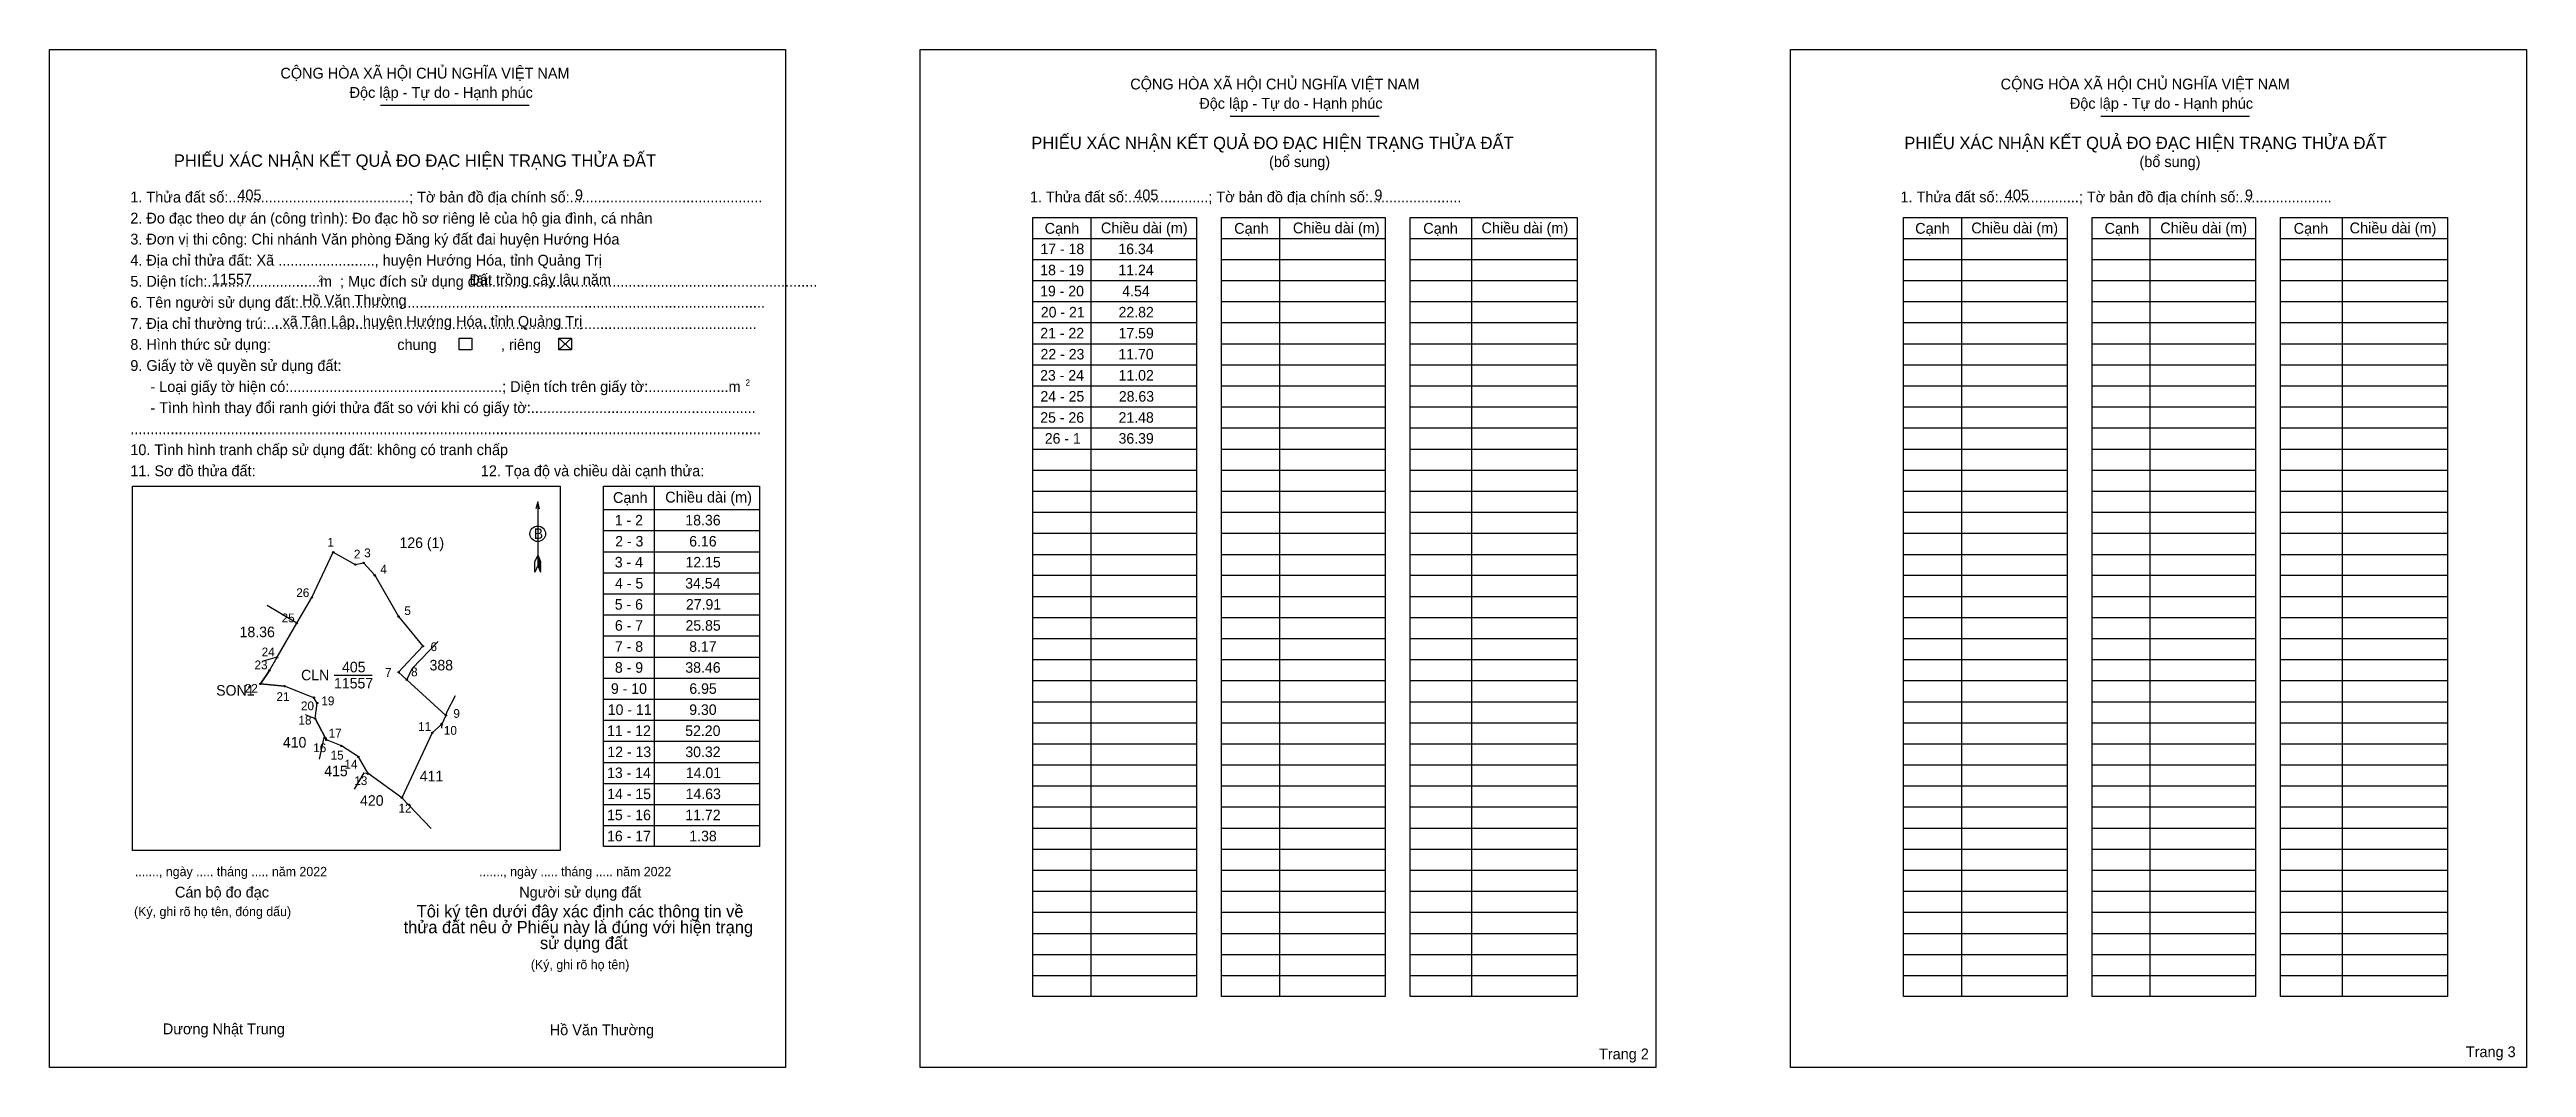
# Model space of a CAD drawing. Extents: x 545030 to 546827, y 1837136 to 1837875.
import ezdxf

# ---------------------------------------------------------------- set-up
doc = ezdxf.new("R2010")
doc.units = 0
for name, color, linetype in [('Level 1', 7, 'Continuous'), ('Level 10', 7, 'Continuous'), ('Level 11', 7, 'Continuous'), ('Level 13', 7, 'Continuous'), ('Level 2', 7, 'Continuous'), ('Level 25', 7, 'Continuous'), ('Level 48', 7, 'Continuous'), ('Level 50', 7, 'Continuous'), ('Level 52', 7, 'Continuous'), ('Level 55', 7, 'Continuous'), ('Level 6', 7, 'Continuous'), ('Level 9', 7, 'Continuous')]:
    doc.layers.add(name, color=color, linetype=linetype)

msp = doc.modelspace()

# ---------------------------------------------------------------- linework, layer by layer
at = {"layer": 'Level 1'}
for p, q in [((545029.6, 1837874.7), (545029.6, 1837874.7)), ((545661.2, 1837874.7), (545661.2, 1837874.7)), ((545269.7, 1837834.2), (545377.7, 1837834.2)), ((545886.3, 1837826.4), (545994.2, 1837826.4)), ((546517.8, 1837826.4), (546625.8, 1837826.4)), ((545743.1, 1837737.6), (545861.8, 1837737.6)), ((545785.1, 1837752.9), (545785.1, 1837187.6)), ((545879.9, 1837737.6), (545998.6, 1837737.6)), ((545921.9, 1837752.9), (545921.9, 1837187.6)), ((546016.7, 1837737.6), (546137.9, 1837737.6)), ((546061.3, 1837752.9), (546061.3, 1837187.6)), ((546374.7, 1837737.6), (546493.4, 1837737.6)), ((546416.7, 1837752.9), (546416.7, 1837187.6)), ((546511.5, 1837737.6), (546630.2, 1837737.6)), ((546553.5, 1837752.9), (546553.5, 1837187.6)), ((546648.3, 1837737.6), (546769.5, 1837737.6)), ((546692.9, 1837752.9), (546692.9, 1837187.6)), ((545743.1, 1837722.4), (545861.8, 1837722.4)), ((545879.9, 1837722.4), (545998.6, 1837722.4)), ((546016.7, 1837722.4), (546137.9, 1837722.4)), ((546374.7, 1837722.4), (546493.4, 1837722.4)), ((546511.5, 1837722.4), (546630.2, 1837722.4)), ((546648.3, 1837722.4), (546769.5, 1837722.4)), ((545743.1, 1837707.1), (545861.8, 1837707.1)), ((545879.9, 1837707.1), (545998.6, 1837707.1)), ((546016.7, 1837707.1), (546137.9, 1837707.1)), ((546374.7, 1837707.1), (546493.4, 1837707.1)), ((546511.5, 1837707.1), (546630.2, 1837707.1)), ((546648.3, 1837707.1), (546769.5, 1837707.1)), ((545743.1, 1837691.8), (545861.8, 1837691.8)), ((545879.9, 1837691.8), (545998.6, 1837691.8)), ((546016.7, 1837691.8), (546137.9, 1837691.8)), ((546374.7, 1837691.8), (546493.4, 1837691.8)), ((546511.5, 1837691.8), (546630.2, 1837691.8)), ((546648.3, 1837691.8), (546769.5, 1837691.8)), ((545399.1, 1837665.2), (545408.3, 1837656.7)), ((545399.1, 1837656.7), (545408.3, 1837665.2)), ((545743.1, 1837676.5), (545861.8, 1837676.5)), ((545879.9, 1837676.5), (545998.6, 1837676.5)), ((546016.7, 1837676.5), (546137.9, 1837676.5)), ((546374.7, 1837676.5), (546493.4, 1837676.5)), ((546511.5, 1837676.5), (546630.2, 1837676.5)), ((546648.3, 1837676.5), (546769.5, 1837676.5)), ((545743.1, 1837661.2), (545861.8, 1837661.2)), ((545743.1, 1837646), (545861.8, 1837646)), ((545879.9, 1837661.2), (545998.6, 1837661.2)), ((545879.9, 1837646), (545998.6, 1837646)), ((546016.7, 1837661.2), (546137.9, 1837661.2)), ((546016.7, 1837646), (546137.9, 1837646)), ((546374.7, 1837661.2), (546493.4, 1837661.2)), ((546374.7, 1837646), (546493.4, 1837646)), ((546511.5, 1837661.2), (546630.2, 1837661.2)), ((546511.5, 1837646), (546630.2, 1837646)), ((546648.3, 1837661.2), (546769.5, 1837661.2)), ((546648.3, 1837646), (546769.5, 1837646)), ((545743.1, 1837630.7), (545861.8, 1837630.7)), ((545879.9, 1837630.7), (545998.6, 1837630.7)), ((546016.7, 1837630.7), (546137.9, 1837630.7)), ((546374.7, 1837630.7), (546493.4, 1837630.7)), ((546511.5, 1837630.7), (546630.2, 1837630.7)), ((546648.3, 1837630.7), (546769.5, 1837630.7)), ((545743.1, 1837615.4), (545861.8, 1837615.4)), ((545879.9, 1837615.4), (545998.6, 1837615.4)), ((546016.7, 1837615.4), (546137.9, 1837615.4)), ((546374.7, 1837615.4), (546493.4, 1837615.4)), ((546511.5, 1837615.4), (546630.2, 1837615.4)), ((546648.3, 1837615.4), (546769.5, 1837615.4)), ((545743.1, 1837600.1), (545861.8, 1837600.1)), ((545879.9, 1837600.1), (545998.6, 1837600.1)), ((546016.7, 1837600.1), (546137.9, 1837600.1)), ((546374.7, 1837600.1), (546493.4, 1837600.1)), ((546511.5, 1837600.1), (546630.2, 1837600.1)), ((546648.3, 1837600.1), (546769.5, 1837600.1)), ((545743.1, 1837584.8), (545861.8, 1837584.8)), ((545879.9, 1837584.8), (545998.6, 1837584.8)), ((546016.7, 1837584.8), (546137.9, 1837584.8)), ((546374.7, 1837584.8), (546493.4, 1837584.8)), ((546511.5, 1837584.8), (546630.2, 1837584.8)), ((546648.3, 1837584.8), (546769.5, 1837584.8)), ((545089.7, 1837557.9), (545089.7, 1837557.9)), ((545468.2, 1837557.9), (545468.2, 1837296.4)), ((545743.1, 1837569.6), (545861.8, 1837569.6)), ((545879.9, 1837569.6), (545998.6, 1837569.6)), ((546016.7, 1837569.6), (546137.9, 1837569.6)), ((546374.7, 1837569.6), (546493.4, 1837569.6)), ((546511.5, 1837569.6), (546630.2, 1837569.6)), ((546648.3, 1837569.6), (546769.5, 1837569.6)), ((545383.8, 1837546.4), (545383.8, 1837500.2)), ((545431.5, 1837540.9), (545544.8, 1837540.9)), ((545743.1, 1837554.3), (545861.8, 1837554.3)), ((545743.1, 1837539), (545861.8, 1837539)), ((545879.9, 1837554.3), (545998.6, 1837554.3)), ((545879.9, 1837539), (545998.6, 1837539)), ((546016.7, 1837554.3), (546137.9, 1837554.3)), ((546016.7, 1837539), (546137.9, 1837539)), ((546374.7, 1837554.3), (546493.4, 1837554.3)), ((546374.7, 1837539), (546493.4, 1837539)), ((546511.5, 1837554.3), (546630.2, 1837554.3)), ((546511.5, 1837539), (546630.2, 1837539)), ((546648.3, 1837554.3), (546769.5, 1837554.3)), ((546648.3, 1837539), (546769.5, 1837539)), ((545431.5, 1837525.6), (545544.8, 1837525.6)), ((545743.1, 1837523.7), (545861.8, 1837523.7)), ((545879.9, 1837523.7), (545998.6, 1837523.7)), ((546016.7, 1837523.7), (546137.9, 1837523.7)), ((546374.7, 1837523.7), (546493.4, 1837523.7)), ((546511.5, 1837523.7), (546630.2, 1837523.7)), ((546648.3, 1837523.7), (546769.5, 1837523.7)), ((545381.7, 1837495.5), (545381.8, 1837503.2)), ((545383.8, 1837507.9), (545381.8, 1837503.2)), ((545383.8, 1837507.9), (545385.7, 1837503.2)), ((545383.8, 1837507.2), (545385.7, 1837502.5)), ((545383.8, 1837506.5), (545385.7, 1837501.8)), ((545383.8, 1837505.9), (545385.8, 1837501.1)), ((545383.8, 1837505.2), (545385.8, 1837500.4)), ((545383.8, 1837504.5), (545385.8, 1837499.7)), ((545383.8, 1837503.9), (545385.8, 1837499.1)), ((545383.8, 1837503.2), (545385.8, 1837498.4)), ((545383.8, 1837502.5), (545385.8, 1837497.7)), ((545383.8, 1837501.9), (545385.8, 1837497)), ((545385.8, 1837495.5), (545385.7, 1837503.2)), ((545431.5, 1837510.3), (545544.8, 1837510.3)), ((545743.1, 1837508.4), (545861.8, 1837508.4)), ((545879.9, 1837508.4), (545998.6, 1837508.4)), ((546016.7, 1837508.4), (546137.9, 1837508.4)), ((546374.7, 1837508.4), (546493.4, 1837508.4)), ((546511.5, 1837508.4), (546630.2, 1837508.4)), ((546648.3, 1837508.4), (546769.5, 1837508.4)), ((545383.8, 1837500.2), (545381.7, 1837495.5)), ((545383.8, 1837501.2), (545385.8, 1837496.3)), ((545383.8, 1837500.2), (545385.8, 1837495.5)), ((545431.5, 1837495), (545544.8, 1837495)), ((545743.1, 1837493.2), (545861.8, 1837493.2)), ((545879.9, 1837493.2), (545998.6, 1837493.2)), ((546016.7, 1837493.2), (546137.9, 1837493.2)), ((546374.7, 1837493.2), (546493.4, 1837493.2)), ((546511.5, 1837493.2), (546630.2, 1837493.2)), ((546648.3, 1837493.2), (546769.5, 1837493.2)), ((545431.5, 1837479.8), (545544.8, 1837479.8)), ((545743.1, 1837477.9), (545861.8, 1837477.9)), ((545879.9, 1837477.9), (545998.6, 1837477.9)), ((546016.7, 1837477.9), (546137.9, 1837477.9)), ((546374.7, 1837477.9), (546493.4, 1837477.9)), ((546511.5, 1837477.9), (546630.2, 1837477.9)), ((546648.3, 1837477.9), (546769.5, 1837477.9)), ((545431.5, 1837464.5), (545544.8, 1837464.5)), ((545431.5, 1837449.2), (545544.8, 1837449.2)), ((545743.1, 1837462.6), (545861.8, 1837462.6)), ((545879.9, 1837462.6), (545998.6, 1837462.6)), ((546016.7, 1837462.6), (546137.9, 1837462.6)), ((546374.7, 1837462.6), (546493.4, 1837462.6)), ((546511.5, 1837462.6), (546630.2, 1837462.6)), ((546648.3, 1837462.6), (546769.5, 1837462.6)), ((545431.5, 1837433.9), (545544.8, 1837433.9)), ((545743.1, 1837447.3), (545861.8, 1837447.3)), ((545743.1, 1837432), (545861.8, 1837432)), ((545879.9, 1837447.3), (545998.6, 1837447.3)), ((545879.9, 1837432), (545998.6, 1837432)), ((546016.7, 1837447.3), (546137.9, 1837447.3)), ((546016.7, 1837432), (546137.9, 1837432)), ((546374.7, 1837447.3), (546493.4, 1837447.3)), ((546374.7, 1837432), (546493.4, 1837432)), ((546511.5, 1837447.3), (546630.2, 1837447.3)), ((546511.5, 1837432), (546630.2, 1837432)), ((546648.3, 1837447.3), (546769.5, 1837447.3)), ((546648.3, 1837432), (546769.5, 1837432)), ((545431.5, 1837418.6), (545544.8, 1837418.6)), ((545743.1, 1837416.8), (545861.8, 1837416.8)), ((545879.9, 1837416.8), (545998.6, 1837416.8)), ((546016.7, 1837416.8), (546137.9, 1837416.8)), ((546374.7, 1837416.8), (546493.4, 1837416.8)), ((546511.5, 1837416.8), (546630.2, 1837416.8)), ((546648.3, 1837416.8), (546769.5, 1837416.8)), ((545431.5, 1837403.4), (545544.8, 1837403.4)), ((545743.1, 1837401.5), (545861.8, 1837401.5)), ((545879.9, 1837401.5), (545998.6, 1837401.5)), ((546016.7, 1837401.5), (546137.9, 1837401.5)), ((546374.7, 1837401.5), (546493.4, 1837401.5)), ((546511.5, 1837401.5), (546630.2, 1837401.5)), ((546648.3, 1837401.5), (546769.5, 1837401.5)), ((545431.5, 1837388.1), (545544.8, 1837388.1)), ((545743.1, 1837386.2), (545861.8, 1837386.2)), ((545879.9, 1837386.2), (545998.6, 1837386.2)), ((546016.7, 1837386.2), (546137.9, 1837386.2)), ((546374.7, 1837386.2), (546493.4, 1837386.2)), ((546511.5, 1837386.2), (546630.2, 1837386.2)), ((546648.3, 1837386.2), (546769.5, 1837386.2)), ((545431.5, 1837372.8), (545544.8, 1837372.8)), ((545743.1, 1837370.9), (545861.8, 1837370.9)), ((545879.9, 1837370.9), (545998.6, 1837370.9)), ((546016.7, 1837370.9), (546137.9, 1837370.9)), ((546374.7, 1837370.9), (546493.4, 1837370.9)), ((546511.5, 1837370.9), (546630.2, 1837370.9)), ((546648.3, 1837370.9), (546769.5, 1837370.9)), ((545431.5, 1837357.5), (545544.8, 1837357.5)), ((545431.5, 1837342.2), (545544.8, 1837342.2)), ((545743.1, 1837355.6), (545861.8, 1837355.6)), ((545743.1, 1837340.4), (545861.8, 1837340.4)), ((545879.9, 1837355.6), (545998.6, 1837355.6)), ((545879.9, 1837340.4), (545998.6, 1837340.4)), ((546016.7, 1837355.6), (546137.9, 1837355.6)), ((546016.7, 1837340.4), (546137.9, 1837340.4)), ((546374.7, 1837355.6), (546493.4, 1837355.6)), ((546374.7, 1837340.4), (546493.4, 1837340.4)), ((546511.5, 1837355.6), (546630.2, 1837355.6)), ((546511.5, 1837340.4), (546630.2, 1837340.4)), ((546648.3, 1837355.6), (546769.5, 1837355.6)), ((546648.3, 1837340.4), (546769.5, 1837340.4)), ((545431.5, 1837327), (545544.8, 1837327)), ((545743.1, 1837325.1), (545861.8, 1837325.1)), ((545879.9, 1837325.1), (545998.6, 1837325.1)), ((546016.7, 1837325.1), (546137.9, 1837325.1)), ((546374.7, 1837325.1), (546493.4, 1837325.1)), ((546511.5, 1837325.1), (546630.2, 1837325.1)), ((546648.3, 1837325.1), (546769.5, 1837325.1)), ((545431.5, 1837311.7), (545544.8, 1837311.7)), ((545743.1, 1837309.8), (545861.8, 1837309.8)), ((545879.9, 1837309.8), (545998.6, 1837309.8)), ((546016.7, 1837309.8), (546137.9, 1837309.8)), ((546374.7, 1837309.8), (546493.4, 1837309.8)), ((546511.5, 1837309.8), (546630.2, 1837309.8)), ((546648.3, 1837309.8), (546769.5, 1837309.8)), ((545400.1, 1837293.5), (545400.1, 1837293.5)), ((545743.1, 1837294.5), (545861.8, 1837294.5)), ((545879.9, 1837294.5), (545998.6, 1837294.5)), ((546016.7, 1837294.5), (546137.9, 1837294.5)), ((546374.7, 1837294.5), (546493.4, 1837294.5)), ((546511.5, 1837294.5), (546630.2, 1837294.5)), ((546648.3, 1837294.5), (546769.5, 1837294.5)), ((545743.1, 1837279.2), (545861.8, 1837279.2)), ((545879.9, 1837279.2), (545998.6, 1837279.2)), ((546016.7, 1837279.2), (546137.9, 1837279.2)), ((546374.7, 1837279.2), (546493.4, 1837279.2)), ((546511.5, 1837279.2), (546630.2, 1837279.2)), ((546648.3, 1837279.2), (546769.5, 1837279.2)), ((545743.1, 1837264), (545861.8, 1837264)), ((545879.9, 1837264), (545998.6, 1837264)), ((546016.7, 1837264), (546137.9, 1837264)), ((546374.7, 1837264), (546493.4, 1837264)), ((546511.5, 1837264), (546630.2, 1837264)), ((546648.3, 1837264), (546769.5, 1837264)), ((545743.1, 1837248.7), (545861.8, 1837248.7)), ((545743.1, 1837233.4), (545861.8, 1837233.4)), ((545879.9, 1837248.7), (545998.6, 1837248.7)), ((545879.9, 1837233.4), (545998.6, 1837233.4)), ((546016.7, 1837248.7), (546137.9, 1837248.7)), ((546016.7, 1837233.4), (546137.9, 1837233.4)), ((546374.7, 1837248.7), (546493.4, 1837248.7)), ((546374.7, 1837233.4), (546493.4, 1837233.4)), ((546511.5, 1837248.7), (546630.2, 1837248.7)), ((546511.5, 1837233.4), (546630.2, 1837233.4)), ((546648.3, 1837248.7), (546769.5, 1837248.7)), ((546648.3, 1837233.4), (546769.5, 1837233.4)), ((545743.1, 1837218.1), (545861.8, 1837218.1)), ((545879.9, 1837218.1), (545998.6, 1837218.1)), ((546016.7, 1837218.1), (546137.9, 1837218.1)), ((546374.7, 1837218.1), (546493.4, 1837218.1)), ((546511.5, 1837218.1), (546630.2, 1837218.1)), ((546648.3, 1837218.1), (546769.5, 1837218.1)), ((545743.1, 1837202.8), (545861.8, 1837202.8)), ((545879.9, 1837202.8), (545998.6, 1837202.8)), ((546016.7, 1837202.8), (546137.9, 1837202.8)), ((546374.7, 1837202.8), (546493.4, 1837202.8)), ((546511.5, 1837202.8), (546630.2, 1837202.8)), ((546648.3, 1837202.8), (546769.5, 1837202.8)), ((545563.6, 1837136.1), (545563.6, 1837136.1)), ((546195.1, 1837136.1), (546195.1, 1837136.1))]:
    msp.add_line(p, q, dxfattribs=at)
for points in [[(545743.1, 1837752.9), (545861.8, 1837752.9), (545861.8, 1837187.6), (545743.1, 1837187.6)], [(545879.9, 1837752.9), (545998.6, 1837752.9), (545998.6, 1837187.6), (545879.9, 1837187.6)], [(546016.7, 1837752.9), (546137.9, 1837752.9), (546137.9, 1837187.6), (546016.7, 1837187.6)], [(546374.7, 1837752.9), (546493.4, 1837752.9), (546493.4, 1837187.6), (546374.7, 1837187.6)], [(546511.5, 1837752.9), (546630.2, 1837752.9), (546630.2, 1837187.6), (546511.5, 1837187.6)], [(546648.3, 1837752.9), (546769.5, 1837752.9), (546769.5, 1837187.6), (546648.3, 1837187.6)], [(545089.7, 1837557.9), (545400.1, 1837557.9), (545400.1, 1837293.5), (545089.7, 1837293.5)], [(545431.5, 1837557.9), (545544.8, 1837557.9), (545544.8, 1837296.4), (545431.5, 1837296.4)]]:
    msp.add_lwpolyline(points, close=True, dxfattribs=at)
msp.add_lwpolyline([(545385.1, 1837541.5), (545383.8, 1837546.4), (545382.4, 1837541.5)], dxfattribs=at)
msp.add_circle((545383.8, 1837523.3), 5.64, dxfattribs=at)
at = {"layer": 'Level 10'}
msp.add_lwpolyline([(545200.1, 1837412.7), (545182.6, 1837414.4), (545189.1, 1837424.2), (545194.7, 1837433.7), (545209, 1837458.5), (545219.9, 1837477), (545235.4, 1837509.9), (545251.4, 1837501), (545257.4, 1837502.2), (545265.6, 1837493.2), (545282.8, 1837463.2), (545300.5, 1837441.7), (545282.8, 1837422.9), (545288.8, 1837417.4), (545317.2, 1837391.5), (545314.1, 1837385.3), (545307.3, 1837379), (545285.3, 1837331.7), (545260.7, 1837349.3), (545253.7, 1837361.4), (545241.4, 1837369.4), (545230.5, 1837373.8), (545229.9, 1837375), (545222.2, 1837389.4), (545223.8, 1837400.5), (545221.4, 1837404.4)], close=True, dxfattribs=at)
at = {"layer": 'Level 11'}
for centre in [(545235.4, 1837509.9), (545257.4, 1837502.2), (545251.4, 1837501), (545265.6, 1837493.2), (545219.9, 1837477), (545209, 1837458.5), (545282.8, 1837463.2), (545194.7, 1837433.7), (545300.5, 1837441.7), (545182.6, 1837414.4), (545189.1, 1837424.2), (545200.1, 1837412.7), (545200.1, 1837412.7), (545282.8, 1837422.9), (545288.8, 1837417.4), (545221.4, 1837404.4), (545223.8, 1837400.5), (545222.2, 1837389.4), (545307.3, 1837379), (545314.1, 1837385.3), (545317.2, 1837391.5), (545229.9, 1837375), (545230.5, 1837373.8), (545241.4, 1837369.4), (545253.7, 1837361.4), (545260.7, 1837349.3), (545285.3, 1837331.7)]:
    msp.add_circle(centre, 0.509, dxfattribs=at)
at = {"layer": 'Level 2'}
for points in [[(545029.6, 1837874.7), (545563.6, 1837874.7), (545563.6, 1837136.1), (545029.6, 1837136.1)], [(545661.2, 1837874.7), (546195.1, 1837874.7), (546195.1, 1837136.1), (545661.2, 1837136.1)], [(546292.7, 1837874.7), (546826.7, 1837874.7), (546826.7, 1837136.1), (546292.7, 1837136.1)]]:
    msp.add_lwpolyline(points, close=True, dxfattribs=at)
at = {"layer": 'Level 25'}
for p, q in [((545251.4, 1837501), (545257.4, 1837502.2)), ((545300.5, 1837441.7), (545282.8, 1837422.9)), ((545189.1, 1837424.2), (545182.6, 1837414.4)), ((545182.6, 1837414.4), (545200.1, 1837412.7)), ((545221.4, 1837404.4), (545200.1, 1837412.7)), ((545282.8, 1837422.9), (545288.8, 1837417.4)), ((545222.2, 1837389.4), (545229.9, 1837375)), ((545317.2, 1837391.5), (545314.1, 1837385.3)), ((545253.7, 1837361.4), (545241.4, 1837369.4))]:
    msp.add_line(p, q, dxfattribs=at)
at = {"layer": 'Level 50'}
for points in [[(545326.9, 1837665.2), (545336.1, 1837665.2), (545336.1, 1837656.7), (545326.9, 1837656.7)], [(545399.1, 1837665.2), (545408.3, 1837665.2), (545408.3, 1837656.7), (545399.1, 1837656.7)]]:
    msp.add_lwpolyline(points, close=True, dxfattribs=at)
at = {"layer": 'Level 9'}
for p, q in [((545209, 1837458.5), (545187.4, 1837471.2)), ((545189.6, 1837432.3), (545183.6, 1837430.6)), ((545194.7, 1837433.7), (545189.6, 1837432.3)), ((545292.8, 1837425.7), (545311.6, 1837445.2)), ((545236, 1837420.8), (545263.7, 1837420.8)), ((545288.8, 1837417.4), (545292.8, 1837425.7)), ((545317.2, 1837391.5), (545318.1, 1837394.4)), ((545318.1, 1837394.4), (545324.1, 1837406.1)), ((545215.1, 1837392.2), (545222.2, 1837389.4)), ((545314.1, 1837385.3), (545314, 1837382.2)), ((545228.6, 1837375.4), (545225.3, 1837359.7)), ((545229.9, 1837375), (545228.6, 1837375.4)), ((545257.6, 1837350), (545250.6, 1837338)), ((545257.6, 1837350), (545260.7, 1837349.3)), ((545306.4, 1837309.5), (545285.3, 1837331.7))]:
    msp.add_line(p, q, dxfattribs=at)

# ---------------------------------------------------------------- texts
at = {"layer": 'Level 1'}
for s, height, p in [('CỘNG HÒA XÃ HỘI CHỦ NGHĨA VIỆT NAM', 7.843, (545197.1, 1837853.6)), ('Độc lập - Tự do - Hạnh phúc', 7.843, (545247.3, 1837839.6)), ('CỘNG HÒA XÃ HỘI CHỦ NGHĨA VIỆT NAM', 7.843, (545813.7, 1837845.7)), ('CỘNG HÒA XÃ HỘI CHỦ NGHĨA VIỆT NAM', 7.843, (546445.2, 1837845.7)), ('Độc lập - Tự do - Hạnh phúc', 7.843, (545863.8, 1837831.7)), ('Độc lập - Tự do - Hạnh phúc', 7.843, (546495.4, 1837831.7)), ('PHIẾU XÁC NHẬN KẾT QUẢ ĐO ĐẠC HIỆN TRẠNG THỬA ĐẤT', 8.965, (545741.9, 1837802.4)), ('PHIẾU XÁC NHẬN KẾT QUẢ ĐO ĐẠC HIỆN TRẠNG THỬA ĐẤT', 8.965, (546375.3, 1837802.4)), ('PHIẾU XÁC NHẬN KẾT QUẢ ĐO ĐẠC HIỆN TRẠNG THỬA ĐẤT', 8.965, (545119.8, 1837789.6)), ('(bổ sung)', 7.84, (545914.4, 1837789.4)), ('(bổ sung)', 7.84, (546545.9, 1837789.4)), ('1. Thửa đất số:.............................................; Tờ bản đồ địa chính số:................................................', 7.8434, (545088.2, 1837763.7)), ('1. Thửa đất số:....................; Tờ bản đồ địa chính số:.......................', 7.843, (545740.9, 1837763.8)), ('1. Thửa đất số:....................; Tờ bản đồ địa chính số:.......................', 7.843, (546372.5, 1837763.8)), ('2. Đo đạc theo dự án (công trình): Đo đạc hồ sơ riêng lẻ của hộ gia đình, cá nhân', 7.843, (545088.2, 1837748.4)), ('3. Đơn vị thi công: Chi nhánh Văn phòng Đăng ký đất đai huyện Hướng Hóa', 7.843, (545088.2, 1837733.2)), ('Cạnh', 7.84, (545751.6, 1837741)), ('Chiều dài (m)', 7.843, (545792.4, 1837741.3)), ('Cạnh', 7.84, (545889.1, 1837741)), ('Chiều dài (m)', 7.843, (545931.7, 1837741.3)), ('Cạnh', 7.84, (546026.3, 1837741)), ('Chiều dài (m)', 7.843, (546068.5, 1837741.3)), ('Cạnh', 7.84, (546383.2, 1837741)), ('Chiều dài (m)', 7.843, (546423.9, 1837741.3)), ('Cạnh', 7.84, (546520.6, 1837741)), ('Chiều dài (m)', 7.843, (546561, 1837741.3)), ('Cạnh', 7.84, (546657.8, 1837741)), ('Chiều dài (m)', 7.843, (546698.4, 1837741.3)), ('4. Địa chỉ thửa đất: Xã ........................, huyện Hướng Hóa, tỉnh Quảng Trị', 7.843, (545088.2, 1837717.9)), ('5. Diện tích:............................m  ; Mục đích sử dụng đất:.................................................................................', 7.8434, (545088.2, 1837702.6)), ('2', 4.48, (545224.7, 1837706.2)), ('6. Tên người sử dụng đất:....................................................................................................................', 7.8434, (545088.2, 1837687.3)), ('7. Địa chỉ thường trú:..........................................................................................................................', 7.8434, (545088.2, 1837672)), ('chung                , riêng', 7.843, (545281.9, 1837656.7)), ('9. Giấy tờ về quyền sử dụng đất:', 7.843, (545088.2, 1837641.5)), ('     - Loại giấy tờ hiện có:.....................................................; Diện tích trên giấy tờ:....................m', 7.8434, (545088.2, 1837626.2)), ('2', 4.48, (545534.5, 1837630.8)), ('     - Tình hình thay đổi ranh giới thửa đất so với khi có giấy tờ:........................................................', 7.8434, (545088.2, 1837610.9)), ('.............................................................................................................................................................', 7.8434, (545088.2, 1837595.6)), ('10. Tình hình tranh chấp sử dụng đất: không có tranh chấp', 7.843, (545088.2, 1837580.4)), ('11. Sơ đồ thửa đất:', 7.843, (545088.2, 1837565.1)), ('12. Tọa độ và chiều dài cạnh thửa:', 7.843, (545342.5, 1837565.1)), ('Cạnh', 7.84, (545438.4, 1837545.7)), ('Chiều dài (m)', 7.843, (545476.3, 1837546)), ('B', 7.64, (545380.9, 1837519.6)), ('......., ngày ..... tháng ..... năm 2022', 6.723, (545091.5, 1837274.9)), ('......., ngày ..... tháng ..... năm 2022', 6.723, (545341.3, 1837274.9)), ('Người sử dụng đất', 7.843, (545370.4, 1837259.4)), ('(Ký, ghi rõ họ tên, đóng dấu)', 6.723, (545090.9, 1837245.9)), ('Cán bộ đo đạc', 7.843, (545120.6, 1837259.4)), ('Tôi ký tên dưới đây xác định các thông tin về', 8.913, (545296, 1837245)), ('thửa đất nêu ở Phiếu này là đúng với hiện trạng', 8.913, (545286.5, 1837233.5)), ('(Ký, ghi rõ họ tên)', 6.723, (545378.8, 1837207.4)), ('sử dụng đất', 8.913, (545385.4, 1837222)), ('Dương Nhật Trung', 7.843, (545111.8, 1837160.2)), ('Trang 2', 7.84, (546153.8, 1837142)), ('Trang 3', 7.84, (546782.7, 1837143.6))]:
    msp.add_text(s, height=height, dxfattribs=at).set_placement(p)
at = {"layer": 'Level 13'}
for s, p in [('405', (545241.8, 1837422.8)), ('CLN', (545212.1, 1837417)), ('11557', (545236, 1837411.1))]:
    msp.add_text(s, height=7.64, dxfattribs=at).set_placement(p)
at = {"layer": 'Level 48'}
msp.add_text('8. Hình thức sử dụng:', height=7.844, dxfattribs=at).set_placement((545088.2, 1837656.8))
at = {"layer": 'Level 52'}
for s, p in [('18 - 19', (545748.4, 1837710.9)), ('17 - 18', (545748.5, 1837726.2)), ('16.34', (545805.1, 1837726.2)), ('11.24', (545805.1, 1837710.9)), ('19 - 20', (545748.3, 1837695.6)), ('4.54', (545807.9, 1837695.6)), ('20 - 21', (545748.8, 1837680.3)), ('22.82', (545805.2, 1837680.3)), ('21 - 22', (545748.4, 1837665.1)), ('17.59', (545805.2, 1837665.1)), ('22 - 23', (545748.6, 1837649.8)), ('11.70', (545805.1, 1837649.8)), ('23 - 24', (545748.3, 1837634.5)), ('11.02', (545805.2, 1837634.5)), ('25 - 26', (545748.4, 1837603.9)), ('24 - 25', (545748.5, 1837619.2)), ('21.48', (545805.2, 1837603.9)), ('28.63', (545805.4, 1837619.2)), ('26 - 1', (545751.7, 1837588.7)), ('36.39', (545805.2, 1837588.7)), ('126 (1)', (545283.5, 1837513)), ('1 - 2', (545439.7, 1837529.4)), ('2 - 3', (545440, 1837514.1)), ('18.36', (545490.9, 1837529.4)), ('6.16', (545493.7, 1837514.1)), ('3 - 4', (545439.7, 1837498.9)), ('12.15', (545491, 1837498.9)), ('4 - 5', (545439.9, 1837483.6)), ('34.54', (545490.8, 1837483.6)), ('5 - 6', (545439.7, 1837468.3)), ('27.91', (545491.3, 1837468.3)), ('18.36', (545167.5, 1837448.3)), ('6 - 7', (545439.8, 1837453)), ('25.85', (545491, 1837453)), ('388', (545305.3, 1837424.2)), ('8 - 9', (545439.8, 1837422.5)), ('7 - 8', (545439.8, 1837437.7)), ('38.46', (545490.9, 1837422.5)), ('8.17', (545493.7, 1837437.7)), ('SON1', (545150.5, 1837405.9)), ('9 - 10', (545436.9, 1837407.2)), ('6.95', (545493.8, 1837407.2)), ('10 - 11', (545434.6, 1837391.9)), ('9.30', (545493.7, 1837391.9)), ('410', (545198.9, 1837368.2)), ('11 - 12', (545434.1, 1837376.6)), ('52.20', (545490.8, 1837376.6)), ('12 - 13', (545434.3, 1837361.3)), ('30.32', (545490.9, 1837361.3)), ('415', (545228.9, 1837347.4)), ('411', (545298.2, 1837343.7)), ('13 - 14', (545434.1, 1837346.1)), ('14.01', (545491.3, 1837346.1)), ('420', (545254.9, 1837326)), ('15 - 16', (545434.1, 1837315.5)), ('14 - 15', (545434.2, 1837330.8)), ('11.72', (545490.9, 1837315.5)), ('14.63', (545491.1, 1837330.8)), ('16 - 17', (545434.1, 1837300.2)), ('1.38', (545493.8, 1837300.2))]:
    msp.add_text(s, height=7.64, dxfattribs=at).set_placement(p)
at = {"layer": 'Level 55'}
for s, p in [('1', (545235.3, 1837509.9)), ('3', (545257.4, 1837502.2)), ('2', (545251.3, 1837501)), ('4', (545265.5, 1837493.2)), ('26', (545219.7, 1837477)), ('25', (545208.9, 1837458.5)), ('5', (545282.7, 1837463.2)), ('24', (545194.5, 1837433.7)), ('6', (545300.5, 1837441.7)), ('22', (545182.4, 1837414.4)), ('23', (545188.9, 1837424.2)), ('21', (545200, 1837412.7)), ('7', (545282.7, 1837422.9)), ('8', (545288.7, 1837417.4)), ('20', (545221.2, 1837404.4)), ('19', (545223.6, 1837400.5)), ('18', (545222, 1837389.4)), ('11', (545307.1, 1837379)), ('10', (545314, 1837385.3)), ('9', (545317.2, 1837391.5)), ('17', (545229.7, 1837375)), ('16', (545230.4, 1837373.8)), ('15', (545241.2, 1837369.4)), ('14', (545253.5, 1837361.4)), ('13', (545260.5, 1837349.3)), ('12', (545285.1, 1837331.7))]:
    msp.add_text(s, height=0.255, dxfattribs=at).set_placement(p)
at = {"layer": 'Level 6'}
for s, height, p in [('405', 7.84, (545165.9, 1837765.2)), ('9', 7.84, (545410.8, 1837765.3)), ('405', 7.84, (545816.6, 1837765.2)), ('9', 7.84, (545990.8, 1837765.2)), ('405', 7.84, (546448.2, 1837765.2)), ('9', 7.84, (546622.4, 1837765.2)), ('11557', 7.84, (545147.4, 1837704.1)), ('Đất trồng cây lâu năm', 7.844, (545334.3, 1837703.8)), (', xã Tân Lập, huyện Hướng Hóa, tỉnh Quảng Trị', 7.844, (545192.8, 1837673.5)), ('Hồ Văn Thường', 7.844, (545212.9, 1837688.8)), ('Hồ Văn Thường', 7.844, (545392.5, 1837159.5))]:
    msp.add_text(s, height=height, dxfattribs=at).set_placement(p)
at = {"layer": 'Level 9'}
for s, p in [('1', (545231.2, 1837514)), ('2', (545250.4, 1837505.4)), ('3', (545257.9, 1837506.3)), ('26', (545208.6, 1837477.4)), ('4', (545269.6, 1837494.5)), ('5', (545287, 1837464.4)), ('25', (545198, 1837459.1)), ('23', (545178.3, 1837425)), ('24', (545183.5, 1837434.4)), ('6', (545306, 1837438.2)), ('22', (545171.2, 1837408)), ('7', (545273, 1837419.5)), ('8', (545291.9, 1837419.9)), ('21', (545194.2, 1837402)), ('20', (545212, 1837395.3)), ('19', (545226.8, 1837398.9)), ('9', (545322.6, 1837389.8)), ('18', (545210.2, 1837384.9)), ('17', (545232.1, 1837375.5)), ('11', (545297, 1837380.3)), ('10', (545315.7, 1837377.5)), ('16', (545220.9, 1837364.9)), ('15', (545233.5, 1837359.5)), ('14', (545243.6, 1837353)), ('13', (545250.7, 1837341)), ('12', (545282.8, 1837321.1))]:
    msp.add_text(s, height=6.37, dxfattribs=at).set_placement(p)

doc.saveas('drawing.dxf')
